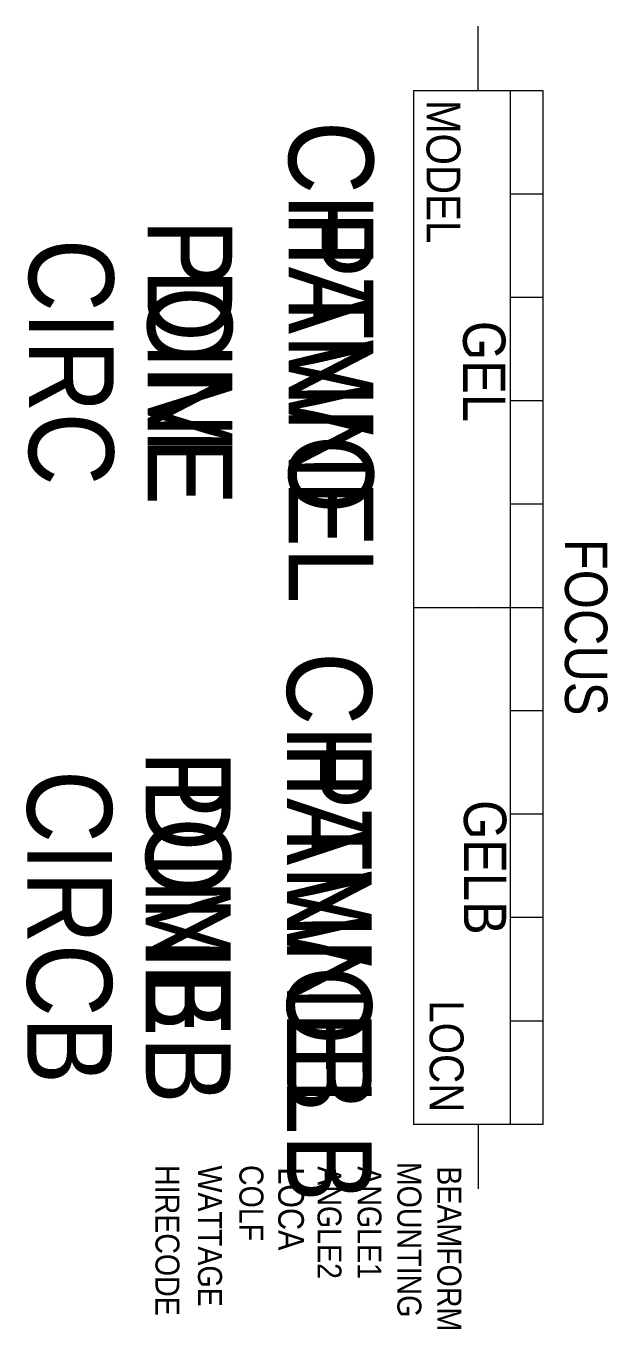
# Model space of a CAD drawing. Extents: x 8590 to 9277, y -45 to 1492.
import ezdxf
from ezdxf.enums import TextEntityAlignment as Align

# ---------------------------------------------------------------- set-up
doc = ezdxf.new("R2010")
doc.units = 0
doc.header["$MEASUREMENT"] = 0
doc.layers.get('0').update_dxf_attribs({"linetype": 'CONTINUOUS'})
for name, color, linetype in [('CHANNEL', 3, 'CONTINUOUS'), ('CIRC', 6, 'CONTINUOUS'), ('DIMMER', 4, 'CONTINUOUS'), ('FOCUS', 30, 'CONTINUOUS'), ('GEL', 1, 'CONTINUOUS'), ('LANTERNS', 4, 'CONTINUOUS'), ('LOCATION', 7, 'CONTINUOUS'), ('MODEL', 6, 'CONTINUOUS'), ('PATCH', 5, 'CONTINUOUS'), ('PATCH2', 5, 'CONTINUOUS'), ('TEMPLATE', 150, 'CONTINUOUS')]:
    doc.layers.add(name, color=color, linetype=linetype)

msp = doc.modelspace()

# ---------------------------------------------------------------- linework, layer by layer
for p, q in [((9124.1, 1415.4), (9124.1, 1491.6)), ((9047.9, 1415.4), (9200.3, 1415.4)), ((9047.9, 1415.4), (9047.9, 196.2)), ((9162, 1415.4), (9162, 805.8)), ((9200.3, 1415.4), (9200.3, 196.2)), ((9200.3, 1293.4), (9162, 1293.4)), ((9200.7, 1171.5), (9162.3, 1171.5)), ((9200.7, 1049.6), (9162.3, 1049.6)), ((9200.7, 927.7), (9162.3, 927.7)), ((9047.9, 805.8), (9200.3, 805.8)), ((9162, 805.8), (9162, 196.2)), ((9200.3, 683.8), (9162, 683.8)), ((9200.7, 561.9), (9162.3, 561.9)), ((9200.7, 440), (9162.3, 440)), ((9200.7, 318.1), (9162.3, 318.1)), ((9200.3, 196.2), (9047.9, 196.2)), ((9124.1, 196.2), (9124.1, 120))]:
    msp.add_line(p, q)
at = {"layer": 'TEMPLATE', "color": 0, "linetype": 'CONTINUOUS'}
msp.add_point((9124.1, 805.8), dxfattribs=at)

# ---------------------------------------------------------------- texts
at = {"layer": 'CHANNEL', "width": 0.89}
for tag, p in [('CHANNEL', (8900.5, 1095.2)), ('CHANNELB', (8898.5, 429))]:
    msp.add_attdef(tag, text='', height=100, rotation=270, dxfattribs=at).set_placement(p, align=Align.CENTER)
at = {"layer": 'CIRC', "width": 0.89}
for tag, p in [('CIRC', (8593.8, 1095.2)), ('CIRCB', (8591.8, 429))]:
    msp.add_attdef(tag, text='', height=100, rotation=270, dxfattribs=at).set_placement(p, align=Align.CENTER)
at = {"layer": 'DIMMER', "width": 0.89}
for tag, p in [('DIM', (8733.8, 1096.1)), ('DIMB', (8731.8, 455.7))]:
    msp.add_attdef(tag, text='', height=100, rotation=270, dxfattribs=at).set_placement(p, align=Align.CENTER)
at = {"layer": 'FOCUS', "width": 0.89}
msp.add_attdef('FOCUS', text='', height=50, rotation=270, dxfattribs=at).set_placement((9226.6, 782.6), align=Align.CENTER)
at = {"layer": 'GEL', "width": 0.89}
for tag, p in [('GEL', (9106.3, 1084.3)), ('GELB', (9107.3, 499.3))]:
    msp.add_attdef(tag, text='', height=50, rotation=270, dxfattribs=at).set_placement(p, align=Align.CENTER)
at = {"layer": 'LANTERNS', "color": 0, "width": 0.89, "flags": 1}
for tag, p, s, height in [('HIRECODE', (8743.2, 148.2), '', 28.3), ('WATTAGE', (8793.4, 147.7, 0), ' ', 28.3), ('COLF', (8842.3, 148.3), '4', 28.3), ('LOCA', (8888.1, 145.7), '', 30.3), ('ANGLE2', (8934.5, 146.8), '180', 28.3), ('ANGLE1', (8981.7, 146.8), '0', 28.3), ('MOUNTING', (9028.8, 152), 'STANDARD HOOK CLAMP X 2', 28.305), ('BEAMFORM', (9076, 146.8), 'ASYMETRIC', 28.3)]:
    msp.add_attdef(tag, p, s, height=height, rotation=270, dxfattribs=at)
at = {"layer": 'LOCATION', "width": 0.89}
msp.add_attdef('LOCN', text='', height=40, rotation=270, dxfattribs=at).set_placement((9066.9, 276.5), align=Align.CENTER)
at = {"layer": 'MODEL', "width": 0.89}
msp.add_attdef('MODEL', text="4' ZIP", height=40, rotation=270, dxfattribs=at).set_placement((9083.2, 1319.8), align=Align.MIDDLE)
at = {"layer": 'PATCH', "width": 0.89}
for tag, p in [('PONE', (8733.8, 1095.2)), ('PONEB', (8731.8, 429))]:
    msp.add_attdef(tag, text='', height=100, rotation=270, dxfattribs=at).set_placement(p, align=Align.CENTER)
at = {"layer": 'PATCH2', "width": 0.89}
for tag, p in [('PTWO', (8900.5, 1095.2)), ('PTWOB', (8898.5, 429))]:
    msp.add_attdef(tag, text='', height=100, rotation=270, dxfattribs=at).set_placement(p, align=Align.CENTER)

doc.saveas('drawing.dxf')
